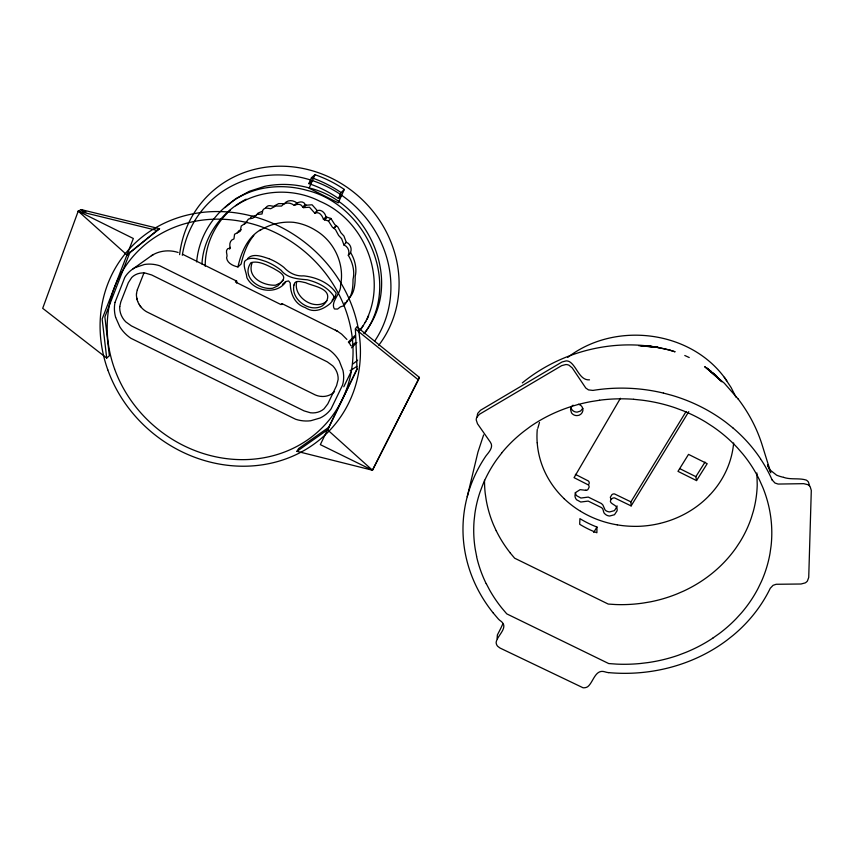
<?xml version="1.0" encoding="UTF-8"?>
<svg xmlns="http://www.w3.org/2000/svg" width="854" height="854" viewBox="0 0 854 854"><rect width="100%" height="100%" fill="white"/><g stroke="black" fill="none" stroke-linecap="round" stroke-linejoin="round"><path stroke-width="1.28" d="M596.957 527.046L596.893 532.757A100.9 92.072 -1.2 0 1 579.695 524.281L579.919 518.645A99.897 91.303 -1.4 0 0 596.957 527.046L593.69 532.448M201.96 264.003C203.327 236.291 221.923 211.664 246.165 199.163M205.206 266.234C205.035 244.97 214.749 224.303 230.356 210.041M196.676 261.932C199.526 226.897 227.057 195.929 261.473 188.681A97.313 90.054 41.6 0 1 307.504 190.485C366.152 205.206 401.892 283.25 364.295 333.69M296.637 282.033C293.36 296.253 312.03 309.692 324.541 302.775A18.628 17.347 39.7 0 0 326.868 300.683M347.397 300.416L346.382 302.412L344.461 303.127M282.108 304.462L281.681 303.843M229.619 249.165L230.014 247.34M252.176 262.69C246.486 277.401 263.363 285.834 275.543 285.193L280.646 282.823M236.622 283.037L236.729 281.147L182.788 254.364M259.648 230.623C269.768 224.218 281.671 221.314 293.595 222.318A53.215 49.329 42.3 0 1 315.596 230.345C334.288 241.308 344.92 264.174 340.543 285.514C341.376 293.317 330.018 301.91 334.426 308.977L337.576 309.073L340.351 306.896L344.151 305.636L347.258 300.789C352.392 295.986 353.065 286.4 353.012 279.365C355.018 271.455 352.542 262.135 348.315 255.335C350.065 251.599 347.962 246.347 343.991 245.055L341.632 238.714L338.622 235.458L335.473 229.577L332.419 227.239L328.48 221.015L323.463 219.382C322.353 215.784 319.215 210.981 314.87 213.233L309.468 207.223L303.533 207.629L302.636 207.031C301.259 203.54 296.989 203.882 294.278 205.419C290.328 202.291 284.841 201.982 281.532 206.07L275.757 206.027L270.665 208.728L268.007 208.28A4.836 4.473 49.6 0 0 262.893 210.159L262.018 214.002L256.926 214.418L252.88 218.176L248.439 219.062L245.472 223.182L241.255 225.958L240.209 231.295L234.562 234.252L233.953 238.917C229.907 239.953 229.128 244.425 230.26 248.034L227.698 248.738C224.698 251.354 228.21 254.844 226.598 257.801C227.207 263.245 233.185 265.925 237.946 266.939C241.116 252.474 247.361 237.604 260.683 229.673M467.234 496.74L477.941 452.129L483.62 434.91M115.012 302.444L124.759 277.454A34.363 30.52 44.2 0 1 135.135 267.59L144.475 264.473A34.363 30.52 44.2 0 1 159.815 265.797L328.619 349.425A33.509 30.659 32.2 0 1 339.273 360.922L342.966 370.422A33.509 30.659 32.2 0 1 342.561 385.079L331.064 408.917A33.317 30.328 31.6 0 1 320.133 418.001L310.728 420.744A33.317 30.328 31.6 0 1 295.676 419.282L130.811 338.237A34.149 30.21 43.2 0 1 119.838 326.858L115.632 317.357M537.817 428.324L539.482 422.474M256.894 214.717L258.025 213.126L262.21 211.344M244.063 224.421L246.838 221.965M237.316 232.875L238.906 230.708L241.308 229.779M137.302 289.837L143.952 272.96M159.57 228.755L157.051 230.431L78.216 211.151L126.958 254.951L159.57 228.755L81.173 209.593L78.216 211.151L42.7 308.326L106.697 358.061L109.376 355.766L104.882 316.866L130.235 251.567M365.149 322.513C388.41 278.788 364.786 220.321 320.069 201.384C293.883 187.88 260.15 189.108 235.651 205.814M367.199 319.161L368.64 315.681M418.385 379.881L419.41 377.404L356.769 326.762L355.381 328.982L357.057 368.885L320.335 444.635L372.451 470.223L418.385 379.881L355.381 328.982M296.968 451.328L327.52 429.808L329.014 427.117L298.612 448.553L296.968 451.328L372.451 470.223L419.41 377.404M341.664 195.278L338.462 198.491A109.739 101.338 41.5 0 0 308.86 183.621L311.464 177.685L315.009 174.718A114.831 106.216 41.8 0 1 344.301 189.449L338.259 202.836L309.084 188.19L315.009 174.718M338.462 198.491L341.12 192.598L344.301 189.449M348.315 255.335C352.98 252.005 351.517 244.052 346.265 242.312L343.938 236.024L340.949 232.79L337.842 226.961L334.811 224.645L330.904 218.464L325.929 216.852C325.064 211.632 318.318 207.127 314.87 213.233M588.844 484.293L589.185 483.353A3.192 2.893 4.1 0 0 588.406 481.005L575.361 474.354M582.77 408.319L580.603 411.03L577.176 412.119A6.159 5.732 3 0 1 571.732 409.408L570.824 406.995M343.799 386.777L350.93 372.013M327.658 429.914L357.26 368.864M281.244 282.108C288.385 275.628 278.223 271.391 273.611 268.487C266.779 265.124 258.677 260.502 250.98 262.637C240.807 276.856 258.933 290.275 272.693 288.246L277.838 285.866L283.186 280.027M247.788 258.42C253.243 252.773 262.562 256.691 268.946 258.687M620.431 398.274L574.048 477.653L588.299 484.901A3.213 2.904 4.2 0 1 589.089 487.271L587.894 489.566A2.316 2.103 4.2 0 1 587.403 489.972L586.111 490.345M585.438 490.271L580.122 489.652L576.151 492.182A7.024 6.352 4.7 0 0 576.567 499.761L580.773 502.035L588.192 501.084L601.44 507.586C604.024 508.877 602.668 512.592 605.144 514.119A7.024 6.309 2.7 0 0 609.703 516.019L614.485 514.716L617.058 510.863A7.024 6.309 2.7 0 0 616.076 506.443C613.994 504.095 607.269 502.59 612.019 498.619A3.213 2.893 2.2 0 1 614.624 497.935L631.127 505.91L630.925 501.864L686.061 411.553M631.127 505.91L688.762 411.66M361.039 329.164L365.843 321.36M696.533 480.588L707.187 463.679L688.527 454.381L677.98 471.355L696.533 480.588L695.861 476.66L705.02 462.099M571.764 406.365L570.547 409.578L571.507 412.866A6.213 5.764 3.1 0 0 576.984 415.599C581.328 415.781 584.712 410.454 582.022 406.803A6.213 5.764 3.1 0 0 578.361 404.273M364.05 333.402C404.711 283.891 369.825 202.996 310.13 188.2A96.47 89.382 41.8 0 0 264.494 186.418L249.464 191.253L235.789 198.64L224.88 207.693M501.693 453.068L497.039 459.142A149.055 132.68 2.5 0 0 482.553 485.339L479.969 492.235A149.343 132.925 2.5 0 0 474.899 513.478L474.098 520.673A149.055 132.68 2.5 0 0 475.283 549.4L476.639 556.424M359.438 330.498L363.121 325.769M343.991 245.055L346.265 242.312M250.329 218.016L251.556 216.553L255.954 215.678M285.599 281.542L282.471 284.382M253.798 235.448C247.073 243.529 243.433 253.905 241.106 264.057L237.946 266.939M281.436 304.099L280.998 304.6L235.373 281.959L236.59 281.073M334.117 228.306L336.487 225.702M333.647 228.296L336.028 225.691M328.48 221.015L330.904 218.464M324.573 220.012L327.039 217.471M323.463 219.382L325.929 216.852M351.88 346.094L355.424 342.561M351.506 347.866L356.865 342.529M348.347 342.027L355.456 335.078M348.838 342.924L355.104 336.796M303.533 207.629L306.191 205.206L312.062 204.789L317.421 210.757M302.636 207.031L305.294 204.608C303.138 199.825 296.722 202.206 294.278 205.419M308.86 183.621L312.425 180.589M522.328 382.88C562.359 350.119 618.232 336.85 668.479 349.809L656.192 347.151L640.607 345.721M126.958 254.951L157.051 230.431M572.361 405.725L573.066 405.17M133.053 268.839L151.404 255.741C159.186 250.564 169.316 249.581 178.123 252.464M713.037 637.97L719.292 633.551A149.333 132.936 2.5 0 0 736.372 618.477L741.453 612.894A149.055 132.68 2.5 0 0 758.181 588.192L761.405 581.51A149.119 132.722 2.5 0 0 770.03 553.296L771.077 545.962A149.119 132.722 2.5 0 0 762.697 487.164L759.558 480.119A149.119 132.722 2.5 0 0 742.66 453.805L737.397 447.774A149.055 132.68 2.5 0 0 712.738 426.605L705.756 422.079A149.322 132.904 2.5 0 0 683.275 410.827L675.343 407.86A149.055 132.68 2.5 0 0 642.144 400.184L633.636 399.298M567.75 357.399C615.424 320.57 692.573 330.317 726.797 380.809M151.404 255.741L153.41 254.535M589.495 379.849C579.3 380.585 576.856 365.95 569.298 361.573A7.611 7.163 3 0 0 566.159 360.89L562.039 361.979L480.556 410.24L477.898 413.133A7.408 6.875 13.8 0 0 477.29 415.983L477.386 416.965M332.067 300.362L335.014 297.448L336.198 293.093C328.993 282.578 316.055 277.208 303.714 275.863C296.082 276.525 289.026 272.928 283.944 267.419A54.186 49.479 40.6 0 0 268.946 258.687M349.478 297.608C354.57 292.837 355.243 283.325 355.2 276.354C357.175 268.498 354.741 259.253 350.546 252.506M599.561 400.259L591.181 401.572A149.119 132.722 2.5 0 0 530.419 426.488L524.025 431.259A149.119 132.722 2.5 0 0 501.629 453.036M638.664 345.678L657.046 347.3M643.211 345.785L656.192 347.151M783.609 477.365C790.921 479.927 798.981 477.813 806.176 480.055A7.75 6.811 -10.1 0 1 808.428 482.062L809.549 485.745M663.409 393.075L671.97 395.359A160.242 142.65 2.5 0 1 726.231 422.549L732.871 427.865M684.78 355.488L689.242 357.538M297.011 203.006C293.093 199.9 287.659 199.601 284.371 203.658L278.65 203.615L273.6 206.305L270.964 205.857A4.793 4.441 49.8 0 0 265.893 207.714M85.944 211.952L81.173 209.593L83.148 211.365M78.216 211.151L133.331 238.49L102.149 318.98L106.697 358.061M630.925 501.864L614.538 493.943A3.192 2.872 2.1 0 0 611.955 494.626L610.311 497.274L610.941 499.046M679.752 468.643L695.861 476.66M282.033 303.629L337.554 331.299L341.664 334.149L346.916 339.444M335.408 330.124L337.554 331.299M305.294 204.608L306.191 205.206M738.251 399.117L724.32 383.19L704.667 366.676L711.916 372.205L721.15 381.023M712.567 372.632L716.613 376.016M327.52 429.808L372.451 470.223M719.367 379.208L706.866 368.191L721.854 381.791M493.334 613.097L498.149 618.776A14.112 12.287 10.8 0 0 500.978 621.21C509.208 627.38 497.167 635.504 496.163 642.219A6.971 5.999 11.2 0 0 497.69 646.297L499.985 648.015L583.058 687.769A6.981 5.925 7 0 0 587.712 686.712C593.434 682.197 595.163 668.767 604.899 671.82A14.144 12.095 5.4 0 0 608.688 672.621M510.318 553.061L514.631 558.185L608.229 604.066L615.296 604.525A136.373 123.35 1.3 0 0 643.478 603.009L650.396 601.846A136.373 123.35 1.3 0 0 677.339 593.797L683.734 591.021A136.245 123.232 1.3 0 0 736.18 547.649L739.906 542.002A136.373 123.35 1.3 0 0 751.36 517.705L753.313 511.3A136.373 123.35 1.3 0 0 757.231 484.837L756.879 472.956M770.489 470.308L776.585 475.155A27.445 10.494 2.2 0 0 783.609 477.354M738.155 398.978C748.883 413.005 757.242 428.9 762.409 445.799L770.82 472.817M724.277 377.254L731.088 387.502L735.945 397.099M769.742 469.273L767.532 464.992L770.34 471.92M772.165 479.948L774.962 483.022L778.111 484.058L803.71 483.663L807.895 484.677A7.814 6.864 -9.9 0 1 810.168 486.705L811.3 490.409L808.727 577.443L807.425 580.976A7.601 6.522 -6.2 0 1 805.098 582.94L800.988 584.008L776.158 584.275L773.062 585.332L770.255 588.289A160.018 142.447 2.5 0 1 762.996 601.365A160.178 142.586 2.5 0 1 733.074 635.365L727.053 640.126A160.157 142.565 2.5 0 1 608.667 672.621M486.236 583.592L489.62 590.039A148.703 132.359 2.5 0 0 501.949 608.208L506.764 613.866L608.71 663.558L616.588 664.113A148.713 132.349 2.5 0 0 640.169 663.526L647.983 662.587A149.119 132.722 2.5 0 0 678.375 655.231L685.719 652.424A149.055 132.68 2.5 0 0 713.015 637.991M349.681 343.532L350.813 345.689M496.195 530.75L493.484 524.772A136.373 123.35 1.3 0 1 486.161 499.718L485.211 493.27A136.245 123.243 1.3 0 1 484.506 480.236M510.35 553.04A136.373 123.35 1.3 0 1 496.227 530.729M493.302 613.076A160.157 142.565 2.5 0 1 477.343 588.449A160.338 142.735 2.4 0 1 463.455 518.261A160.328 142.725 2.4 0 1 485.83 456.089C488.595 452.449 493.996 447.154 490.388 442.233L477.493 423.765L476.244 419.997A7.472 6.917 13.8 0 1 476.852 417.136L479.532 414.222L561.686 365.64L565.839 364.541A7.675 7.216 3.2 0 1 569.02 365.234L572.265 367.935L585.769 388.015L588.47 389.894L592.911 390.417A159.922 142.372 2.5 0 1 610.45 388.463A160.157 142.565 2.5 0 1 663.377 393.075M486.161 583.624A149.119 132.722 2.5 0 1 476.553 556.445M599.508 400.227A149.119 132.722 2.5 0 1 633.593 399.277M732.871 427.865A160.178 142.586 2.5 0 1 760.54 458.769M760.551 458.897A160.018 142.447 2.5 0 1 772.165 480.065M497.423 639.091A6.917 5.967 11.1 0 1 497.135 638.216L497.37 634.949L499.803 630.241A24.051 4.035 -65 0 0 502.771 623.996M575.212 492.502A6.971 6.309 4.6 0 0 576.749 495.768L580.933 498.042L588.289 497.092L601.44 503.55L602.871 504.981L605.123 510.041A6.971 6.266 2.6 0 0 609.649 511.92L614.4 510.628L616.951 506.796A6.971 6.266 2.6 0 0 617.058 505.888M586.164 490.324A2.316 2.103 4.2 0 1 585.492 490.249M733.639 442.98A98.541 90.246 -1.6 0 1 733.34 445.884A98.477 90.182 -1.6 0 1 730.277 460.146A98.947 90.62 -1.6 0 1 727.266 468.408A98.648 90.353 -1.6 0 1 709.439 495.352M659.747 523.47A98.648 90.353 -1.6 0 1 638.45 526.331A97.804 89.553 -1.6 0 1 632.43 526.31A98.979 90.652 -1.6 0 1 623.239 525.701A97.804 89.553 -1.6 0 1 617.293 524.858M709.407 495.395A98.947 90.631 -1.6 0 1 702.885 501.597A98.509 90.214 -1.6 0 1 680.062 516.36A97.804 89.553 -1.6 0 1 674.468 518.794A98.968 90.652 -1.6 0 1 665.789 521.826A97.826 89.563 -1.6 0 1 659.864 523.417M564.131 498.651A97.815 89.563 -1.6 0 1 558.089 492.299A98.957 90.631 -1.7 0 1 552.709 485.424A97.804 89.563 -1.6 0 1 549.538 480.599A98.552 90.246 -1.6 0 1 544.179 470.426A98.915 90.577 -1.7 0 1 541.105 462.398A97.815 89.585 -1.6 0 1 539.514 456.911A98.957 90.62 -1.7 0 1 537.839 448.51A97.826 89.585 -1.6 0 1 537.219 442.842M617.186 524.858A98.701 90.396 -1.6 0 1 596.668 519.232A97.804 89.553 -1.6 0 1 591.128 516.883A98.968 90.641 -1.7 0 1 585.727 514.215A97.804 89.553 -1.6 0 1 580.539 511.258M580.453 511.215A98.701 90.396 -1.6 0 1 564.046 498.608M537.198 442.767A98.552 90.246 -1.6 0 1 537.262 429.434M136.544 293.925A18.244 16.194 44.1 0 1 137.334 289.901M138.764 303.757A18.5 16.429 44.1 0 1 137.654 301.355M136.48 296.242A18.5 16.429 44.1 0 1 136.459 293.712M137.697 301.419A18.051 16.034 44.1 0 1 136.555 296.455M137.152 299.765A18.585 16.504 44.1 0 1 136.768 298.078M138.85 303.875A18.073 16.055 44.1 0 0 141.967 308.123A18.5 16.429 44.1 0 0 143.942 309.938A18.244 16.194 44.1 0 0 146.888 311.913L315.137 394.868A17.763 16.269 31.1 0 0 319.247 396.139A18.019 16.504 31.2 0 0 321.723 396.448M140.793 306.778A18.585 16.504 44.1 0 1 139.736 305.337M321.798 396.448A17.603 16.119 31.1 0 0 323.495 396.448A18.094 16.578 31.2 0 0 325.182 396.288A17.582 16.098 31.1 0 0 326.815 395.978A18.019 16.504 31.2 0 0 329.185 395.21A17.582 16.098 31.1 0 0 330.669 394.516A18.094 16.578 31.2 0 0 332.067 393.673A17.603 16.119 31.1 0 0 333.359 392.712M334.533 391.612A18.009 16.504 31.2 0 1 333.957 392.178M115.621 317.336A34.149 30.21 43.2 0 1 115.012 302.433M356.758 366.398A113.795 105.384 42 0 1 350.087 370.668M179.607 254.641A113.795 105.384 42 0 1 328.459 176.746A113.795 105.384 42 0 1 378.728 345.326M357.634 360.174A108.447 100.302 41.8 0 1 352.777 364.017M182.318 255.271A108.447 100.302 41.8 0 1 322.727 184.592A108.447 100.302 41.8 0 1 374.735 341.056M311.464 177.685A116.208 107.305 41.6 0 1 341.12 192.598M119.763 306.522L119.709 308.155A19.002 16.77 43.6 0 0 125.751 321.851L131.377 325.886L304.077 410.881L310.514 412.792A18.489 16.834 30.8 0 0 324.05 408.82L327.797 403.899L336.593 385.581L338.141 379.464A18.617 17.059 31.4 0 0 332.825 365.896L327.274 361.85L151.681 274.967L145.105 273.024A19.151 16.973 44.7 0 0 131.751 277.454L128.324 282.706L120.82 301.868L119.763 306.522M293.957 285.076C290.68 299.412 309.5 312.948 322.118 305.988A18.788 17.475 39.5 0 0 327.114 299.957C331.331 288.193 313.119 286.293 305.807 282.759C302.209 282.151 294.619 279.066 293.957 285.076M333.935 296.754L332.676 300.619L330.306 303.437C323.26 309.372 314.016 313.567 305.22 307.6C294.502 304.099 290.275 293.381 290.253 283.016L288.599 280.934L286.069 281.5C277.027 295.463 253.819 291.63 246.891 277.721C246.507 272.202 242.878 266.694 244.682 261.26C250.179 255.559 259.584 259.52 266.021 261.537A54.656 49.842 40.5 0 1 281.147 270.334C287.584 278.521 297.939 278.916 307.376 279.802C317.528 282.279 327.904 287.328 333.871 296.231L333.935 296.754M654.41 346.863L649.777 346.19L658.498 347.535L654.41 346.863M670.561 350.386L668.917 349.916L675.108 351.795L670.561 350.386M707.048 368.394L711.03 371.415L707.048 368.394M107.807 369.878A135.22 121.983 38.8 0 0 329.751 430.352A135.22 121.983 38.8 0 0 253.222 216.425A135.22 121.983 38.8 0 0 107.807 369.878M114.564 368.896A127.694 115.183 38.8 0 0 324.232 425.612A127.694 115.183 38.8 0 0 251.556 223.695A127.694 115.183 38.8 0 0 114.564 368.896"/></g></svg>
